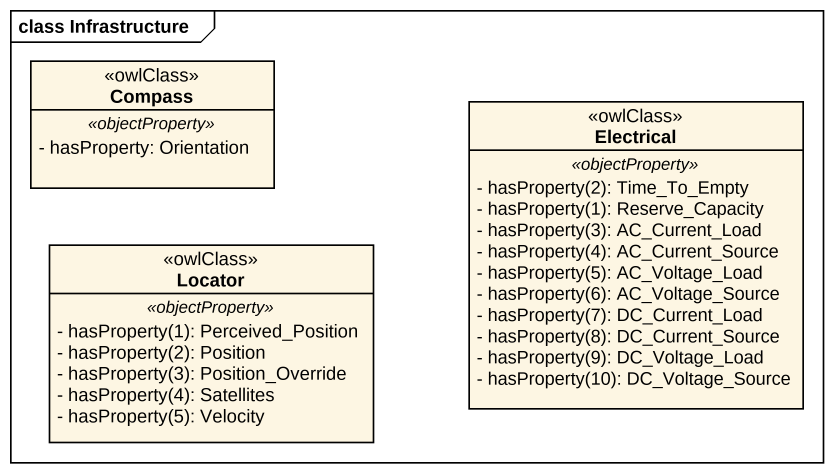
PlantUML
@startuml
mainframe class Infrastructure
hide circle
hide empty members
skinparam classAttributeIconSize 0
class Compass <<owlClass>> {
  .. <<objectProperty>> ..
  - hasProperty: Orientation
}
class Electrical <<owlClass>> {
  .. <<objectProperty>> ..
  {field} - hasProperty(2): Time_To_Empty
  {field} - hasProperty(1): Reserve_Capacity
  {field} - hasProperty(3): AC_Current_Load
  {field} - hasProperty(4): AC_Current_Source
  {field} - hasProperty(5): AC_Voltage_Load
  {field} - hasProperty(6): AC_Voltage_Source
  {field} - hasProperty(7): DC_Current_Load
  {field} - hasProperty(8): DC_Current_Source
  {field} - hasProperty(9): DC_Voltage_Load
  {field} - hasProperty(10): DC_Voltage_Source
}
class Locator <<owlClass>> {
  .. <<objectProperty>> ..
  {field} - hasProperty(1): Perceived_Position
  {field} - hasProperty(2): Position
  {field} - hasProperty(3): Position_Override
  {field} - hasProperty(4): Satellites
  {field} - hasProperty(5): Velocity
}
@enduml
